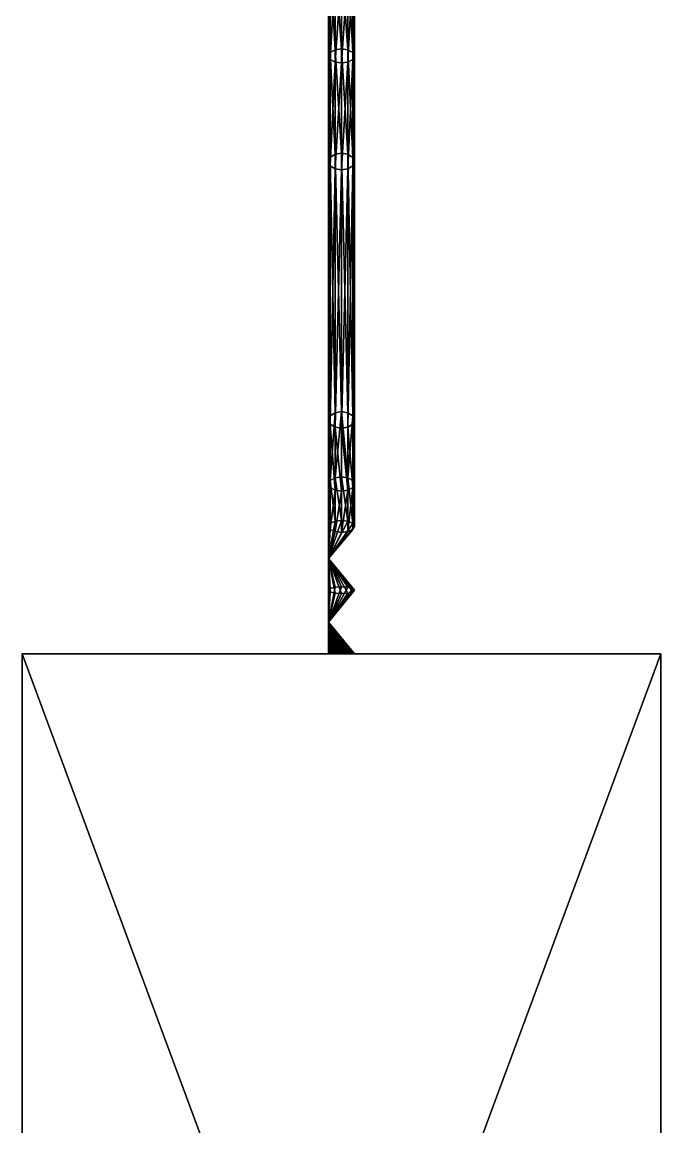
# Model space of a CAD drawing. Header units: inches. Extents: x -2 to 2474, y 1 to 287.
# Drawn here: x 166.326 to 166.754, y 186.142 to 186.882 of the extents above; entities that cross this region are included whole.
import ezdxf

# ---------------------------------------------------------------- set-up
doc = ezdxf.new("R2010")
doc.units = ezdxf.units.IN
doc.header["$MEASUREMENT"] = 0
doc.layers.add('DLX_LUM', color=7, linetype='Continuous', true_color=0xffd400)

msp = doc.modelspace()

# ---------------------------------------------------------------- linework, layer by layer
at = {"layer": 'DLX_LUM'}
for points in [[(166.53595, 186.92352, 0), (166.54028, 186.86423, 0)], [(166.53595, 186.8636, 0), (166.53595, 186.92352, 0)], [(166.54028, 186.86423, 0), (166.53595, 186.92352, 0)], [(166.53595, 186.92352, 0), (166.53595, 186.8636, 0)], [(166.54461, 186.8636, 0), (166.54028, 186.92399, 0)], [(166.54028, 186.92399, 0), (166.54461, 186.8636, 0)], [(166.54028, 186.86423, 0), (166.54028, 186.92399, 0)], [(166.54028, 186.92399, 0), (166.54028, 186.86423, 0)], [(166.54461, 186.92351, 0), (166.54779, 186.86189, 0)], [(166.54461, 186.8636, 0), (166.54461, 186.92351, 0)], [(166.54779, 186.86189, 0), (166.54461, 186.92351, 0)], [(166.54461, 186.92351, 0), (166.54461, 186.8636, 0)], [(166.53162, 186.85955, 0), (166.5328, 186.92222, 0)], [(166.5328, 186.92222, 0), (166.53162, 186.85955, 0)], [(166.53162, 186.85955, 0), (166.53162, 186.92045, 0)], [(166.53162, 186.92045, 0), (166.53162, 186.85955, 0)], [(166.53162, 186.85955, 0), (166.5328, 186.91868, 0)], [(166.5328, 186.91868, 0), (166.53162, 186.85955, 0)], [(166.5328, 186.92222, 0), (166.53595, 186.8636, 0)], [(166.5328, 186.86189, 0), (166.5328, 186.92222, 0)], [(166.5328, 186.92222, 0), (166.5328, 186.86189, 0)], [(166.53595, 186.8636, 0), (166.5328, 186.92222, 0)], [(166.5328, 186.85721, 0), (166.5328, 186.91868, 0)], [(166.5328, 186.91868, 0), (166.5328, 186.85721, 0)], [(166.5328, 186.85721, 0), (166.53595, 186.91738, 0)], [(166.53595, 186.91738, 0), (166.5328, 186.85721, 0)], [(166.53595, 186.8555, 0), (166.53595, 186.91738, 0)], [(166.53595, 186.91738, 0), (166.53595, 186.8555, 0)], [(166.53595, 186.8555, 0), (166.54029, 186.91691, 0)], [(166.54029, 186.91691, 0), (166.53595, 186.8555, 0)], [(166.54029, 186.85487, 0), (166.54461, 186.91738, 0)], [(166.54461, 186.91738, 0), (166.54029, 186.85487, 0)], [(166.54029, 186.85487, 0), (166.54029, 186.91691, 0)], [(166.54029, 186.91691, 0), (166.54029, 186.85487, 0)], [(166.54461, 186.8555, 0), (166.54779, 186.91868, 0)], [(166.54779, 186.91868, 0), (166.54461, 186.8555, 0)], [(166.54461, 186.91738, 0), (166.54461, 186.8555, 0)], [(166.54461, 186.8555, 0), (166.54461, 186.91738, 0)], [(166.54893, 186.85955, 0), (166.54779, 186.92222, 0)], [(166.54779, 186.92222, 0), (166.54893, 186.85955, 0)], [(166.54779, 186.86189, 0), (166.54779, 186.92222, 0)], [(166.54779, 186.92222, 0), (166.54779, 186.86189, 0)], [(166.54779, 186.85721, 0), (166.54893, 186.92045, 0)], [(166.54893, 186.92045, 0), (166.54779, 186.85721, 0)], [(166.54779, 186.85721, 0), (166.54779, 186.91868, 0)], [(166.54779, 186.91868, 0), (166.54779, 186.85721, 0)], [(166.54893, 186.85955, 0), (166.54893, 186.92045, 0)], [(166.54893, 186.92045, 0), (166.54893, 186.85955, 0)], [(166.53595, 186.8636, 0), (166.5328, 186.86189, 0)], [(166.5328, 186.86189, 0), (166.53595, 186.8636, 0)], [(166.54028, 186.86423, 0), (166.53595, 186.8636, 0)], [(166.53595, 186.8636, 0), (166.54028, 186.86423, 0)], [(166.54028, 186.79446, 0), (166.53595, 186.8636, 0)], [(166.53595, 186.8636, 0), (166.54028, 186.79446, 0)], [(166.53595, 186.79371, 0), (166.53595, 186.8636, 0)], [(166.53595, 186.8636, 0), (166.53595, 186.79371, 0)], [(166.54461, 186.8636, 0), (166.54028, 186.86423, 0)], [(166.54028, 186.86423, 0), (166.54461, 186.7937, 0)], [(166.54028, 186.79446, 0), (166.54028, 186.86423, 0)], [(166.54028, 186.86423, 0), (166.54461, 186.8636, 0)], [(166.54461, 186.7937, 0), (166.54028, 186.86423, 0)], [(166.54028, 186.86423, 0), (166.54028, 186.79446, 0)], [(166.54779, 186.86189, 0), (166.54461, 186.8636, 0)], [(166.54461, 186.8636, 0), (166.54779, 186.79165, 0)], [(166.54461, 186.7937, 0), (166.54461, 186.8636, 0)], [(166.54461, 186.8636, 0), (166.54779, 186.86189, 0)], [(166.54779, 186.79165, 0), (166.54461, 186.8636, 0)], [(166.54461, 186.8636, 0), (166.54461, 186.7937, 0)], [(166.5328, 186.86189, 0), (166.53162, 186.85955, 0)], [(166.5328, 186.86189, 0), (166.53162, 186.78884, 0)], [(166.53162, 186.85955, 0), (166.5328, 186.86189, 0)], [(166.53162, 186.78884, 0), (166.5328, 186.86189, 0)], [(166.5328, 186.85721, 0), (166.53162, 186.85955, 0)], [(166.53162, 186.85955, 0), (166.53162, 186.78884, 0)], [(166.53162, 186.78884, 0), (166.53162, 186.85955, 0)], [(166.53162, 186.85955, 0), (166.5328, 186.85721, 0)], [(166.53162, 186.78884, 0), (166.5328, 186.85721, 0)], [(166.5328, 186.85721, 0), (166.53162, 186.78884, 0)], [(166.5328, 186.86189, 0), (166.53595, 186.79371, 0)], [(166.5328, 186.79165, 0), (166.5328, 186.86189, 0)], [(166.53595, 186.79371, 0), (166.5328, 186.86189, 0)], [(166.5328, 186.86189, 0), (166.5328, 186.79165, 0)], [(166.5328, 186.78603, 0), (166.5328, 186.85721, 0)], [(166.53595, 186.8555, 0), (166.5328, 186.85721, 0)], [(166.5328, 186.85721, 0), (166.5328, 186.78603, 0)], [(166.5328, 186.85721, 0), (166.53595, 186.8555, 0)], [(166.54461, 186.8555, 0), (166.54779, 186.85721, 0)], [(166.54779, 186.85721, 0), (166.54461, 186.78397, 0)], [(166.54779, 186.85721, 0), (166.54461, 186.8555, 0)], [(166.54461, 186.78397, 0), (166.54779, 186.85721, 0)], [(166.54893, 186.85955, 0), (166.54779, 186.86189, 0)], [(166.54779, 186.86189, 0), (166.54893, 186.78884, 0)], [(166.54779, 186.79165, 0), (166.54779, 186.86189, 0)], [(166.54779, 186.86189, 0), (166.54893, 186.85955, 0)], [(166.54893, 186.78884, 0), (166.54779, 186.86189, 0)], [(166.54779, 186.86189, 0), (166.54779, 186.79165, 0)], [(166.54779, 186.85721, 0), (166.54893, 186.85955, 0)], [(166.54893, 186.85955, 0), (166.54779, 186.78602, 0)], [(166.54893, 186.85955, 0), (166.54779, 186.85721, 0)], [(166.54779, 186.78602, 0), (166.54893, 186.85955, 0)], [(166.54779, 186.78602, 0), (166.54779, 186.85721, 0)], [(166.54779, 186.85721, 0), (166.54779, 186.78602, 0)], [(166.54893, 186.78884, 0), (166.54893, 186.85955, 0)], [(166.54893, 186.85955, 0), (166.54893, 186.78884, 0)], [(166.53595, 186.8555, 0), (166.5328, 186.78603, 0)], [(166.5328, 186.78603, 0), (166.53595, 186.8555, 0)], [(166.53595, 186.78397, 0), (166.53595, 186.8555, 0)], [(166.54029, 186.85487, 0), (166.53595, 186.8555, 0)], [(166.53595, 186.8555, 0), (166.53595, 186.78397, 0)], [(166.53595, 186.8555, 0), (166.54029, 186.85487, 0)], [(166.54029, 186.85487, 0), (166.53595, 186.78397, 0)], [(166.53595, 186.78397, 0), (166.54029, 186.85487, 0)], [(166.54461, 186.8555, 0), (166.54029, 186.85487, 0)], [(166.54029, 186.78321, 0), (166.54461, 186.8555, 0)], [(166.54461, 186.8555, 0), (166.54029, 186.78321, 0)], [(166.54029, 186.85487, 0), (166.54461, 186.8555, 0)], [(166.54029, 186.78321, 0), (166.54029, 186.85487, 0)], [(166.54029, 186.85487, 0), (166.54029, 186.78321, 0)], [(166.54461, 186.78397, 0), (166.54461, 186.8555, 0)], [(166.54461, 186.8555, 0), (166.54461, 186.78397, 0)], [(166.53162, 186.61581, 0), (166.5328, 186.79165, 0)], [(166.5328, 186.79165, 0), (166.53162, 186.61581, 0)], [(166.53162, 186.78884, 0), (166.5328, 186.79165, 0)], [(166.5328, 186.79165, 0), (166.53162, 186.78884, 0)], [(166.5328, 186.79165, 0), (166.53595, 186.79371, 0)], [(166.53595, 186.79371, 0), (166.5328, 186.79165, 0)], [(166.53595, 186.62062, 0), (166.5328, 186.79165, 0)], [(166.5328, 186.79165, 0), (166.53595, 186.62062, 0)], [(166.5328, 186.61858, 0), (166.5328, 186.79165, 0)], [(166.5328, 186.79165, 0), (166.5328, 186.61858, 0)], [(166.53595, 186.79371, 0), (166.54028, 186.79446, 0)], [(166.54028, 186.79446, 0), (166.53595, 186.79371, 0)], [(166.54028, 186.62136, 0), (166.53595, 186.79371, 0)], [(166.53595, 186.79371, 0), (166.54028, 186.62136, 0)], [(166.53595, 186.62062, 0), (166.53595, 186.79371, 0)], [(166.53595, 186.79371, 0), (166.53595, 186.62062, 0)], [(166.54028, 186.79446, 0), (166.54461, 186.62061, 0)], [(166.54028, 186.62136, 0), (166.54028, 186.79446, 0)], [(166.54028, 186.79446, 0), (166.54461, 186.7937, 0)], [(166.54461, 186.62061, 0), (166.54028, 186.79446, 0)], [(166.54028, 186.79446, 0), (166.54028, 186.62136, 0)], [(166.54461, 186.7937, 0), (166.54028, 186.79446, 0)], [(166.54461, 186.7937, 0), (166.54779, 186.61858, 0)], [(166.54461, 186.62061, 0), (166.54461, 186.7937, 0)], [(166.54461, 186.7937, 0), (166.54779, 186.79165, 0)], [(166.54779, 186.61858, 0), (166.54461, 186.7937, 0)], [(166.54461, 186.7937, 0), (166.54461, 186.62061, 0)], [(166.54779, 186.79165, 0), (166.54461, 186.7937, 0)], [(166.54779, 186.79165, 0), (166.54893, 186.61581, 0)], [(166.54779, 186.61858, 0), (166.54779, 186.79165, 0)], [(166.54779, 186.79165, 0), (166.54893, 186.78884, 0)], [(166.54893, 186.61581, 0), (166.54779, 186.79165, 0)], [(166.54779, 186.79165, 0), (166.54779, 186.61858, 0)], [(166.54893, 186.78884, 0), (166.54779, 186.79165, 0)], [(166.5328, 186.78603, 0), (166.53162, 186.78884, 0)], [(166.53162, 186.78884, 0), (166.53162, 186.61581, 0)], [(166.53162, 186.61581, 0), (166.53162, 186.78884, 0)], [(166.53162, 186.78884, 0), (166.5328, 186.78603, 0)], [(166.53162, 186.61581, 0), (166.5328, 186.78603, 0)], [(166.5328, 186.78603, 0), (166.53162, 186.61581, 0)], [(166.5328, 186.61303, 0), (166.5328, 186.78603, 0)], [(166.53595, 186.78397, 0), (166.5328, 186.78603, 0)], [(166.5328, 186.78603, 0), (166.5328, 186.61303, 0)], [(166.5328, 186.78603, 0), (166.53595, 186.78397, 0)], [(166.53595, 186.78397, 0), (166.5328, 186.61303, 0)], [(166.5328, 186.61303, 0), (166.53595, 186.78397, 0)], [(166.53595, 186.61099, 0), (166.53595, 186.78397, 0)], [(166.54029, 186.78321, 0), (166.53595, 186.78397, 0)], [(166.53595, 186.78397, 0), (166.53595, 186.61099, 0)], [(166.53595, 186.78397, 0), (166.54029, 186.78321, 0)], [(166.54029, 186.78321, 0), (166.53595, 186.61099, 0)], [(166.53595, 186.61099, 0), (166.54029, 186.78321, 0)], [(166.54461, 186.78397, 0), (166.54029, 186.61025, 0)], [(166.54461, 186.78397, 0), (166.54029, 186.78321, 0)], [(166.54029, 186.61025, 0), (166.54461, 186.78397, 0)], [(166.54029, 186.78321, 0), (166.54461, 186.78397, 0)], [(166.54029, 186.61025, 0), (166.54029, 186.78321, 0)], [(166.54029, 186.78321, 0), (166.54029, 186.61025, 0)], [(166.54779, 186.78602, 0), (166.54461, 186.61099, 0)], [(166.54779, 186.78602, 0), (166.54461, 186.78397, 0)], [(166.54461, 186.61099, 0), (166.54779, 186.78602, 0)], [(166.54461, 186.78397, 0), (166.54779, 186.78602, 0)], [(166.54461, 186.61099, 0), (166.54461, 186.78397, 0)], [(166.54461, 186.78397, 0), (166.54461, 186.61099, 0)], [(166.54893, 186.78884, 0), (166.54779, 186.61302, 0)], [(166.54893, 186.78884, 0), (166.54779, 186.78602, 0)], [(166.54779, 186.61302, 0), (166.54893, 186.78884, 0)], [(166.54779, 186.78602, 0), (166.54893, 186.78884, 0)], [(166.54779, 186.61302, 0), (166.54779, 186.78602, 0)], [(166.54779, 186.78602, 0), (166.54779, 186.61302, 0)], [(166.54893, 186.61581, 0), (166.54893, 186.78884, 0)], [(166.54893, 186.78884, 0), (166.54893, 186.61581, 0)], [(166.5328, 186.57535, 0), (166.53595, 186.62062, 0)], [(166.5328, 186.61858, 0), (166.53595, 186.62062, 0)], [(166.53595, 186.62062, 0), (166.5328, 186.57535, 0)], [(166.53595, 186.62062, 0), (166.5328, 186.61858, 0)], [(166.53595, 186.57711, 0), (166.54028, 186.62136, 0)], [(166.53595, 186.62062, 0), (166.54028, 186.62136, 0)], [(166.54028, 186.62136, 0), (166.53595, 186.57711, 0)], [(166.54028, 186.62136, 0), (166.53595, 186.62062, 0)], [(166.53595, 186.62062, 0), (166.53595, 186.57711, 0)], [(166.53595, 186.57711, 0), (166.53595, 186.62062, 0)], [(166.54028, 186.62136, 0), (166.54461, 186.5771, 0)], [(166.54028, 186.57775, 0), (166.54028, 186.62136, 0)], [(166.54028, 186.62136, 0), (166.54461, 186.62061, 0)], [(166.54461, 186.5771, 0), (166.54028, 186.62136, 0)], [(166.54028, 186.62136, 0), (166.54028, 186.57775, 0)], [(166.54461, 186.62061, 0), (166.54028, 186.62136, 0)], [(166.54461, 186.62061, 0), (166.54779, 186.61858, 0)], [(166.54461, 186.5771, 0), (166.54461, 186.62061, 0)], [(166.54461, 186.62061, 0), (166.54461, 186.5771, 0)], [(166.54779, 186.61858, 0), (166.54461, 186.62061, 0)], [(166.53162, 186.57295, 0), (166.5328, 186.61858, 0)], [(166.5328, 186.61858, 0), (166.53162, 186.57295, 0)], [(166.53162, 186.61581, 0), (166.5328, 186.61858, 0)], [(166.5328, 186.61858, 0), (166.53162, 186.61581, 0)], [(166.5328, 186.61303, 0), (166.53162, 186.61581, 0)], [(166.53162, 186.61581, 0), (166.53162, 186.57295, 0)], [(166.53162, 186.57295, 0), (166.53162, 186.61581, 0)], [(166.53162, 186.61581, 0), (166.5328, 186.61303, 0)], [(166.53162, 186.57295, 0), (166.5328, 186.61303, 0)], [(166.5328, 186.61303, 0), (166.53162, 186.57295, 0)], [(166.5328, 186.61858, 0), (166.5328, 186.57535, 0)], [(166.5328, 186.57535, 0), (166.5328, 186.61858, 0)], [(166.5328, 186.57055, 0), (166.5328, 186.61303, 0)], [(166.5328, 186.61303, 0), (166.5328, 186.57055, 0)], [(166.53595, 186.56879, 0), (166.5328, 186.61303, 0)], [(166.53595, 186.61099, 0), (166.5328, 186.61303, 0)], [(166.5328, 186.61303, 0), (166.53595, 186.56879, 0)], [(166.5328, 186.61303, 0), (166.53595, 186.61099, 0)], [(166.54461, 186.5771, 0), (166.54779, 186.61858, 0)], [(166.54779, 186.61858, 0), (166.54461, 186.5771, 0)], [(166.54779, 186.61302, 0), (166.54461, 186.61099, 0)], [(166.54461, 186.61099, 0), (166.54779, 186.61302, 0)], [(166.54779, 186.61858, 0), (166.54893, 186.61581, 0)], [(166.54779, 186.57535, 0), (166.54779, 186.61858, 0)], [(166.54779, 186.61858, 0), (166.54779, 186.57535, 0)], [(166.54893, 186.61581, 0), (166.54779, 186.61858, 0)], [(166.54893, 186.61581, 0), (166.54779, 186.61302, 0)], [(166.54779, 186.57535, 0), (166.54893, 186.61581, 0)], [(166.54893, 186.61581, 0), (166.54779, 186.57535, 0)], [(166.54779, 186.61302, 0), (166.54893, 186.61581, 0)], [(166.54779, 186.57055, 0), (166.54779, 186.61302, 0)], [(166.54779, 186.61302, 0), (166.54779, 186.57055, 0)], [(166.54893, 186.57295, 0), (166.54779, 186.61302, 0)], [(166.54779, 186.61302, 0), (166.54893, 186.57295, 0)], [(166.54893, 186.57295, 0), (166.54893, 186.61581, 0)], [(166.54893, 186.61581, 0), (166.54893, 186.57295, 0)], [(166.53595, 186.61099, 0), (166.53595, 186.56879, 0)], [(166.54029, 186.56815, 0), (166.53595, 186.61099, 0)], [(166.53595, 186.56879, 0), (166.53595, 186.61099, 0)], [(166.54029, 186.61025, 0), (166.53595, 186.61099, 0)], [(166.53595, 186.61099, 0), (166.54029, 186.56815, 0)], [(166.53595, 186.61099, 0), (166.54029, 186.61025, 0)], [(166.54461, 186.61099, 0), (166.54029, 186.61025, 0)], [(166.54029, 186.61025, 0), (166.54461, 186.61099, 0)], [(166.54029, 186.61025, 0), (166.54029, 186.56815, 0)], [(166.54461, 186.56879, 0), (166.54029, 186.61025, 0)], [(166.54029, 186.56815, 0), (166.54029, 186.61025, 0)], [(166.54029, 186.61025, 0), (166.54461, 186.56879, 0)], [(166.54461, 186.61099, 0), (166.54461, 186.56879, 0)], [(166.54779, 186.57055, 0), (166.54461, 186.61099, 0)], [(166.54461, 186.56879, 0), (166.54461, 186.61099, 0)], [(166.54461, 186.61099, 0), (166.54779, 186.57055, 0)], [(166.5328, 186.57535, 0), (166.53162, 186.54448, 0)], [(166.53162, 186.57295, 0), (166.5328, 186.57535, 0)], [(166.53162, 186.54448, 0), (166.5328, 186.57535, 0)], [(166.5328, 186.57535, 0), (166.53162, 186.57295, 0)], [(166.5328, 186.57535, 0), (166.53595, 186.57711, 0)], [(166.53595, 186.57711, 0), (166.5328, 186.57535, 0)], [(166.5328, 186.57535, 0), (166.53595, 186.54795, 0)], [(166.5328, 186.54648, 0), (166.5328, 186.57535, 0)], [(166.53595, 186.54795, 0), (166.5328, 186.57535, 0)], [(166.5328, 186.57535, 0), (166.5328, 186.54648, 0)], [(166.53595, 186.57711, 0), (166.54028, 186.57775, 0)], [(166.54028, 186.57775, 0), (166.53595, 186.57711, 0)], [(166.54028, 186.54849, 0), (166.53595, 186.57711, 0)], [(166.53595, 186.57711, 0), (166.54028, 186.54849, 0)], [(166.53595, 186.54795, 0), (166.53595, 186.57711, 0)], [(166.53595, 186.57711, 0), (166.53595, 186.54795, 0)], [(166.54028, 186.57775, 0), (166.54461, 186.54795, 0)], [(166.54028, 186.54849, 0), (166.54028, 186.57775, 0)], [(166.54028, 186.57775, 0), (166.54461, 186.5771, 0)], [(166.54461, 186.54795, 0), (166.54028, 186.57775, 0)], [(166.54028, 186.57775, 0), (166.54028, 186.54849, 0)], [(166.54461, 186.5771, 0), (166.54028, 186.57775, 0)], [(166.54461, 186.5771, 0), (166.54779, 186.57535, 0)], [(166.54779, 186.54648, 0), (166.54461, 186.5771, 0)], [(166.54461, 186.5771, 0), (166.54779, 186.54648, 0)], [(166.54461, 186.54795, 0), (166.54461, 186.5771, 0)], [(166.54461, 186.5771, 0), (166.54461, 186.54795, 0)], [(166.54779, 186.57535, 0), (166.54461, 186.5771, 0)], [(166.54779, 186.57535, 0), (166.54893, 186.54448, 0)], [(166.54779, 186.54648, 0), (166.54779, 186.57535, 0)], [(166.54779, 186.57535, 0), (166.54893, 186.57295, 0)], [(166.54893, 186.54448, 0), (166.54779, 186.57535, 0)], [(166.54779, 186.57535, 0), (166.54779, 186.54648, 0)], [(166.54893, 186.57295, 0), (166.54779, 186.57535, 0)], [(166.5328, 186.57055, 0), (166.53162, 186.57295, 0)], [(166.53162, 186.57295, 0), (166.53162, 186.54448, 0)], [(166.53162, 186.54448, 0), (166.53162, 186.57295, 0)], [(166.53162, 186.57295, 0), (166.5328, 186.57055, 0)], [(166.53162, 186.54448, 0), (166.5328, 186.57055, 0)], [(166.5328, 186.57055, 0), (166.53162, 186.54448, 0)], [(166.5328, 186.54247, 0), (166.5328, 186.57055, 0)], [(166.53595, 186.56879, 0), (166.5328, 186.57055, 0)], [(166.5328, 186.57055, 0), (166.5328, 186.54247, 0)], [(166.5328, 186.57055, 0), (166.53595, 186.56879, 0)], [(166.53595, 186.56879, 0), (166.5328, 186.54247, 0)], [(166.5328, 186.54247, 0), (166.53595, 186.56879, 0)], [(166.53595, 186.541, 0), (166.53595, 186.56879, 0)], [(166.54029, 186.56815, 0), (166.53595, 186.56879, 0)], [(166.53595, 186.56879, 0), (166.53595, 186.541, 0)], [(166.53595, 186.56879, 0), (166.54029, 186.56815, 0)], [(166.53595, 186.541, 0), (166.54029, 186.56815, 0)], [(166.54029, 186.56815, 0), (166.53595, 186.541, 0)], [(166.54461, 186.56879, 0), (166.54029, 186.54046, 0)], [(166.54461, 186.56879, 0), (166.54029, 186.56815, 0)], [(166.54029, 186.54046, 0), (166.54461, 186.56879, 0)], [(166.54029, 186.56815, 0), (166.54461, 186.56879, 0)], [(166.54029, 186.54046, 0), (166.54029, 186.56815, 0)], [(166.54029, 186.56815, 0), (166.54029, 186.54046, 0)], [(166.54779, 186.57055, 0), (166.54461, 186.541, 0)], [(166.54779, 186.57055, 0), (166.54461, 186.56879, 0)], [(166.54461, 186.541, 0), (166.54779, 186.57055, 0)], [(166.54461, 186.56879, 0), (166.54779, 186.57055, 0)], [(166.54461, 186.541, 0), (166.54461, 186.56879, 0)], [(166.54461, 186.56879, 0), (166.54461, 186.541, 0)], [(166.54893, 186.57295, 0), (166.54779, 186.54247, 0)], [(166.54893, 186.57295, 0), (166.54779, 186.57055, 0)], [(166.54779, 186.54247, 0), (166.54893, 186.57295, 0)], [(166.54779, 186.57055, 0), (166.54893, 186.57295, 0)], [(166.54779, 186.54247, 0), (166.54779, 186.57055, 0)], [(166.54779, 186.57055, 0), (166.54779, 186.54247, 0)], [(166.54893, 186.54448, 0), (166.54893, 186.57295, 0)], [(166.54893, 186.57295, 0), (166.54893, 186.54448, 0)], [(166.53162, 186.52312, 0), (166.54028, 186.54849, 0)], [(166.54028, 186.54849, 0), (166.53162, 186.52312, 0)], [(166.53162, 186.52312, 0), (166.54461, 186.54795, 0)], [(166.54461, 186.54795, 0), (166.53162, 186.52312, 0)], [(166.53162, 186.52312, 0), (166.53595, 186.54795, 0)], [(166.53595, 186.54795, 0), (166.53162, 186.52312, 0)], [(166.53162, 186.52312, 0), (166.54779, 186.54648, 0)], [(166.54779, 186.54648, 0), (166.53162, 186.52312, 0)], [(166.5328, 186.54648, 0), (166.53162, 186.52312, 0)], [(166.53162, 186.54448, 0), (166.5328, 186.54648, 0)], [(166.53162, 186.52312, 0), (166.5328, 186.54648, 0)], [(166.5328, 186.54648, 0), (166.53162, 186.54448, 0)], [(166.5328, 186.54648, 0), (166.53595, 186.54795, 0)], [(166.53595, 186.54795, 0), (166.5328, 186.54648, 0)], [(166.53595, 186.54795, 0), (166.54028, 186.54849, 0)], [(166.54028, 186.54849, 0), (166.53595, 186.54795, 0)], [(166.54028, 186.54849, 0), (166.54461, 186.54795, 0)], [(166.54461, 186.54795, 0), (166.54028, 186.54849, 0)], [(166.54461, 186.54795, 0), (166.54779, 186.54648, 0)], [(166.54779, 186.54648, 0), (166.54461, 186.54795, 0)], [(166.54779, 186.54648, 0), (166.54893, 186.54448, 0)], [(166.54893, 186.54448, 0), (166.54779, 186.54648, 0)], [(166.5328, 186.54247, 0), (166.53162, 186.54448, 0)], [(166.53162, 186.54448, 0), (166.53162, 186.52312, 0)], [(166.53162, 186.52312, 0), (166.54893, 186.54448, 0)], [(166.54893, 186.54448, 0), (166.53162, 186.52312, 0)], [(166.53162, 186.54448, 0), (166.5328, 186.54247, 0)], [(166.53162, 186.52312, 0), (166.53162, 186.54448, 0)], [(166.53162, 186.52312, 0), (166.5328, 186.54247, 0)], [(166.5328, 186.54247, 0), (166.53162, 186.52312, 0)], [(166.53162, 186.52312, 0), (166.54779, 186.54247, 0)], [(166.54779, 186.54247, 0), (166.53162, 186.52312, 0)], [(166.53162, 186.52312, 0), (166.53595, 186.541, 0)], [(166.53595, 186.541, 0), (166.53162, 186.52312, 0)], [(166.53162, 186.52312, 0), (166.54461, 186.541, 0)], [(166.54461, 186.541, 0), (166.53162, 186.52312, 0)], [(166.53162, 186.52312, 0), (166.54029, 186.54046, 0)], [(166.54029, 186.54046, 0), (166.53162, 186.52312, 0)], [(166.53595, 186.541, 0), (166.5328, 186.54247, 0)], [(166.5328, 186.54247, 0), (166.53595, 186.541, 0)], [(166.54029, 186.54046, 0), (166.53595, 186.541, 0)], [(166.53595, 186.541, 0), (166.54029, 186.54046, 0)], [(166.54461, 186.541, 0), (166.54029, 186.54046, 0)], [(166.54029, 186.54046, 0), (166.54461, 186.541, 0)], [(166.54779, 186.54247, 0), (166.54461, 186.541, 0)], [(166.54461, 186.541, 0), (166.54779, 186.54247, 0)], [(166.54893, 186.54448, 0), (166.54779, 186.54247, 0)], [(166.54779, 186.54247, 0), (166.54893, 186.54448, 0)], [(166.5328, 186.50062, 0), (166.53162, 186.52312, 0)], [(166.53162, 186.52312, 0), (166.53162, 186.50177, 0)], [(166.53595, 186.49978, 0), (166.53162, 186.52312, 0)], [(166.53162, 186.52312, 0), (166.5328, 186.50062, 0)], [(166.54029, 186.49947, 0), (166.53162, 186.52312, 0)], [(166.53162, 186.52312, 0), (166.53595, 186.49978, 0)], [(166.54461, 186.49978, 0), (166.53162, 186.52312, 0)], [(166.53162, 186.52312, 0), (166.54029, 186.49947, 0)], [(166.54779, 186.50062, 0), (166.53162, 186.52312, 0)], [(166.53162, 186.52312, 0), (166.54461, 186.49978, 0)], [(166.54893, 186.50177, 0), (166.53162, 186.52312, 0)], [(166.53162, 186.52312, 0), (166.54779, 186.50062, 0)], [(166.54779, 186.50293, 0), (166.53162, 186.52312, 0)], [(166.53162, 186.52312, 0), (166.54893, 186.50177, 0)], [(166.54461, 186.50377, 0), (166.53162, 186.52312, 0)], [(166.53162, 186.52312, 0), (166.54779, 186.50293, 0)], [(166.54028, 186.50408, 0), (166.53162, 186.52312, 0)], [(166.53162, 186.52312, 0), (166.54461, 186.50377, 0)], [(166.53595, 186.50377, 0), (166.53162, 186.52312, 0)], [(166.53162, 186.52312, 0), (166.54028, 186.50408, 0)], [(166.5328, 186.50292, 0), (166.53162, 186.52312, 0)], [(166.53162, 186.52312, 0), (166.53595, 186.50377, 0)], [(166.53162, 186.50177, 0), (166.53162, 186.52312, 0)], [(166.53162, 186.52312, 0), (166.5328, 186.50292, 0)], [(166.53162, 186.48046, 0), (166.54028, 186.50408, 0)], [(166.54028, 186.50408, 0), (166.53162, 186.48046, 0)], [(166.53162, 186.48046, 0), (166.54461, 186.50377, 0)], [(166.54461, 186.50377, 0), (166.53162, 186.48046, 0)], [(166.53162, 186.48046, 0), (166.53595, 186.50377, 0)], [(166.53595, 186.50377, 0), (166.53162, 186.48046, 0)], [(166.53162, 186.48046, 0), (166.54779, 186.50293, 0)], [(166.54779, 186.50293, 0), (166.53162, 186.48046, 0)], [(166.5328, 186.50292, 0), (166.53162, 186.48046, 0)], [(166.53162, 186.50177, 0), (166.5328, 186.50292, 0)], [(166.5328, 186.50292, 0), (166.53162, 186.50177, 0)], [(166.53162, 186.48046, 0), (166.5328, 186.50292, 0)], [(166.5328, 186.50062, 0), (166.53162, 186.50177, 0)], [(166.53162, 186.50177, 0), (166.53162, 186.48046, 0)], [(166.53162, 186.50177, 0), (166.5328, 186.50062, 0)], [(166.53162, 186.48046, 0), (166.54893, 186.50177, 0)], [(166.54893, 186.50177, 0), (166.53162, 186.48046, 0)], [(166.53162, 186.48046, 0), (166.53162, 186.50177, 0)], [(166.53595, 186.50377, 0), (166.5328, 186.50292, 0)], [(166.5328, 186.50292, 0), (166.53595, 186.50377, 0)], [(166.53595, 186.50377, 0), (166.54028, 186.50408, 0)], [(166.54028, 186.50408, 0), (166.53595, 186.50377, 0)], [(166.54461, 186.50377, 0), (166.54028, 186.50408, 0)], [(166.54028, 186.50408, 0), (166.54461, 186.50377, 0)], [(166.54461, 186.50377, 0), (166.54779, 186.50293, 0)], [(166.54779, 186.50293, 0), (166.54461, 186.50377, 0)], [(166.54893, 186.50177, 0), (166.54779, 186.50293, 0)], [(166.54779, 186.50293, 0), (166.54893, 186.50177, 0)], [(166.54779, 186.50062, 0), (166.54893, 186.50177, 0)], [(166.54893, 186.50177, 0), (166.54779, 186.50062, 0)], [(166.53162, 186.48046, 0), (166.5328, 186.50062, 0)], [(166.5328, 186.50062, 0), (166.53162, 186.48046, 0)], [(166.53162, 186.48046, 0), (166.54779, 186.50062, 0)], [(166.54779, 186.50062, 0), (166.53162, 186.48046, 0)], [(166.53162, 186.48046, 0), (166.53595, 186.49978, 0)], [(166.53595, 186.49978, 0), (166.53162, 186.48046, 0)], [(166.53162, 186.48046, 0), (166.54461, 186.49978, 0)], [(166.54461, 186.49978, 0), (166.53162, 186.48046, 0)], [(166.53162, 186.48046, 0), (166.54029, 186.49947, 0)], [(166.54029, 186.49947, 0), (166.53162, 186.48046, 0)], [(166.5328, 186.50062, 0), (166.53595, 186.49978, 0)], [(166.53595, 186.49978, 0), (166.5328, 186.50062, 0)], [(166.54029, 186.49947, 0), (166.53595, 186.49978, 0)], [(166.53595, 186.49978, 0), (166.54029, 186.49947, 0)], [(166.54029, 186.49947, 0), (166.54461, 186.49978, 0)], [(166.54461, 186.49978, 0), (166.54029, 186.49947, 0)], [(166.54461, 186.49978, 0), (166.54779, 186.50062, 0)], [(166.54779, 186.50062, 0), (166.54461, 186.49978, 0)], [(166.53162, 186.48046, 0), (166.54886, 186.45925, 0)], [(166.54893, 186.45925, 0), (166.53162, 186.48046, 0)], [(166.53162, 186.48046, 0), (166.54864, 186.45925, 0)], [(166.54886, 186.45925, 0), (166.53162, 186.48046, 0)], [(166.53162, 186.48046, 0), (166.54829, 186.45925, 0)], [(166.54864, 186.45925, 0), (166.53162, 186.48046, 0)], [(166.53162, 186.48046, 0), (166.54779, 186.45925, 0)], [(166.54829, 186.45925, 0), (166.53162, 186.48046, 0)], [(166.53162, 186.48046, 0), (166.54715, 186.45925, 0)], [(166.54779, 186.45925, 0), (166.53162, 186.48046, 0)], [(166.53162, 186.48046, 0), (166.5464, 186.45925, 0)], [(166.54715, 186.45925, 0), (166.53162, 186.48046, 0)], [(166.53162, 186.48046, 0), (166.54555, 186.45925, 0)], [(166.5464, 186.45925, 0), (166.53162, 186.48046, 0)], [(166.53162, 186.48046, 0), (166.54461, 186.45925, 0)], [(166.54555, 186.45925, 0), (166.53162, 186.48046, 0)], [(166.53162, 186.48046, 0), (166.54359, 186.45925, 0)], [(166.54461, 186.45925, 0), (166.53162, 186.48046, 0)], [(166.53162, 186.48046, 0), (166.54253, 186.45925, 0)], [(166.54359, 186.45925, 0), (166.53162, 186.48046, 0)], [(166.53162, 186.48046, 0), (166.54142, 186.45925, 0)], [(166.54253, 186.45925, 0), (166.53162, 186.48046, 0)], [(166.53162, 186.48046, 0), (166.54029, 186.45925, 0)], [(166.54142, 186.45925, 0), (166.53162, 186.48046, 0)], [(166.53162, 186.48046, 0), (166.53916, 186.45925, 0)], [(166.54029, 186.45925, 0), (166.53162, 186.48046, 0)], [(166.53162, 186.48046, 0), (166.53805, 186.45925, 0)], [(166.53916, 186.45925, 0), (166.53162, 186.48046, 0)], [(166.53162, 186.48046, 0), (166.53697, 186.45925, 0)], [(166.53805, 186.45925, 0), (166.53162, 186.48046, 0)], [(166.53162, 186.48046, 0), (166.53595, 186.45925, 0)], [(166.53697, 186.45925, 0), (166.53162, 186.48046, 0)], [(166.53162, 186.48046, 0), (166.53501, 186.45925, 0)], [(166.53595, 186.45925, 0), (166.53162, 186.48046, 0)], [(166.53162, 186.48046, 0), (166.53416, 186.45925, 0)], [(166.53501, 186.45925, 0), (166.53162, 186.48046, 0)], [(166.53162, 186.48046, 0), (166.53342, 186.45925, 0)], [(166.53416, 186.45925, 0), (166.53162, 186.48046, 0)], [(166.53162, 186.48046, 0), (166.5328, 186.45925, 0)], [(166.53342, 186.45925, 0), (166.53162, 186.48046, 0)], [(166.53162, 186.48046, 0), (166.5323, 186.45925, 0)], [(166.5328, 186.45925, 0), (166.53162, 186.48046, 0)], [(166.53162, 186.48046, 0), (166.53193, 186.45925, 0)], [(166.5323, 186.45925, 0), (166.53162, 186.48046, 0)], [(166.53162, 186.48046, 0), (166.5317, 186.45925, 0)], [(166.53193, 186.45925, 0), (166.53162, 186.48046, 0)], [(166.53162, 186.48046, 0), (166.53162, 186.45925, 0)], [(166.5317, 186.45925, 0), (166.53162, 186.48046, 0)], [(166.53162, 186.48046, 0), (166.5317, 186.45925, 0)], [(166.53162, 186.45925, 0), (166.53162, 186.48046, 0)], [(166.53162, 186.48046, 0), (166.53193, 186.45925, 0)], [(166.5317, 186.45925, 0), (166.53162, 186.48046, 0)], [(166.53162, 186.48046, 0), (166.5323, 186.45925, 0)], [(166.53193, 186.45925, 0), (166.53162, 186.48046, 0)], [(166.53162, 186.48046, 0), (166.5328, 186.45925, 0)], [(166.5323, 186.45925, 0), (166.53162, 186.48046, 0)], [(166.53162, 186.48046, 0), (166.53343, 186.45925, 0)], [(166.5328, 186.45925, 0), (166.53162, 186.48046, 0)], [(166.53162, 186.48046, 0), (166.53417, 186.45925, 0)], [(166.53343, 186.45925, 0), (166.53162, 186.48046, 0)], [(166.53162, 186.48046, 0), (166.53501, 186.45925, 0)], [(166.53417, 186.45925, 0), (166.53162, 186.48046, 0)], [(166.53162, 186.48046, 0), (166.53595, 186.45925, 0)], [(166.53501, 186.45925, 0), (166.53162, 186.48046, 0)], [(166.53162, 186.48046, 0), (166.53697, 186.45925, 0)], [(166.53595, 186.45925, 0), (166.53162, 186.48046, 0)], [(166.53162, 186.48046, 0), (166.53804, 186.45925, 0)], [(166.53697, 186.45925, 0), (166.53162, 186.48046, 0)], [(166.53162, 186.48046, 0), (166.53915, 186.45925, 0)], [(166.53804, 186.45925, 0), (166.53162, 186.48046, 0)], [(166.53162, 186.48046, 0), (166.54028, 186.45925, 0)], [(166.53915, 186.45925, 0), (166.53162, 186.48046, 0)], [(166.53162, 186.48046, 0), (166.54141, 186.45925, 0)], [(166.54028, 186.45925, 0), (166.53162, 186.48046, 0)], [(166.53162, 186.48046, 0), (166.54252, 186.45925, 0)], [(166.54141, 186.45925, 0), (166.53162, 186.48046, 0)], [(166.53162, 186.48046, 0), (166.54359, 186.45925, 0)], [(166.54252, 186.45925, 0), (166.53162, 186.48046, 0)], [(166.53162, 186.48046, 0), (166.54461, 186.45925, 0)], [(166.54359, 186.45925, 0), (166.53162, 186.48046, 0)], [(166.53162, 186.48046, 0), (166.54555, 186.45925, 0)], [(166.54461, 186.45925, 0), (166.53162, 186.48046, 0)], [(166.53162, 186.48046, 0), (166.5464, 186.45925, 0)], [(166.54555, 186.45925, 0), (166.53162, 186.48046, 0)], [(166.53162, 186.48046, 0), (166.54715, 186.45925, 0)], [(166.5464, 186.45925, 0), (166.53162, 186.48046, 0)], [(166.53162, 186.48046, 0), (166.54779, 186.45925, 0)], [(166.54715, 186.45925, 0), (166.53162, 186.48046, 0)], [(166.53162, 186.48046, 0), (166.54828, 186.45925, 0)], [(166.54779, 186.45925, 0), (166.53162, 186.48046, 0)], [(166.53162, 186.48046, 0), (166.54864, 186.45925, 0)], [(166.54828, 186.45925, 0), (166.53162, 186.48046, 0)], [(166.53162, 186.48046, 0), (166.54886, 186.45925, 0)], [(166.54864, 186.45925, 0), (166.53162, 186.48046, 0)], [(166.53162, 186.48046, 0), (166.54893, 186.45925, 0)], [(166.54886, 186.45925, 0), (166.53162, 186.48046, 0)], [(166.32623, 186.45925, 0), (166.54029, 186.45925, 0)], [(166.53916, 186.45925, 0), (166.32623, 186.45925, 0)], [(166.32623, 186.45925, 0), (166.53916, 186.45925, 0)], [(166.53805, 186.45925, 0), (166.32623, 186.45925, 0)], [(166.32623, 186.45925, 0), (166.53805, 186.45925, 0)], [(166.53697, 186.45925, 0), (166.32623, 186.45925, 0)], [(166.32623, 186.45925, 0), (166.53697, 186.45925, 0)], [(166.53595, 186.45925, 0), (166.32623, 186.45925, 0)], [(166.32623, 186.45925, 0), (166.53595, 186.45925, 0)], [(166.53501, 186.45925, 0), (166.32623, 186.45925, 0)], [(166.32623, 186.45925, 0), (166.53501, 186.45925, 0)], [(166.53416, 186.45925, 0), (166.32623, 186.45925, 0)], [(166.32623, 186.45925, 0), (166.53416, 186.45925, 0)], [(166.53342, 186.45925, 0), (166.32623, 186.45925, 0)], [(166.32623, 186.45925, 0), (166.53342, 186.45925, 0)], [(166.5328, 186.45925, 0), (166.32623, 186.45925, 0)], [(166.32623, 186.45925, 0), (166.5328, 186.45925, 0)], [(166.5323, 186.45925, 0), (166.32623, 186.45925, 0)], [(166.32623, 186.45925, 0), (166.5323, 186.45925, 0)], [(166.53193, 186.45925, 0), (166.32623, 186.45925, 0)], [(166.32623, 186.45925, 0), (166.53193, 186.45925, 0)], [(166.5317, 186.45925, 0), (166.32623, 186.45925, 0)], [(166.32623, 186.45925, 0), (166.5317, 186.45925, 0)], [(166.53162, 186.45925, 0), (166.32623, 186.45925, 0)], [(166.32623, 186.45925, 0), (166.75434, 186.45925, 0)], [(166.54029, 186.45925, 0), (166.32623, 186.45925, 0)], [(166.32623, 186.45925, 0), (166.53162, 186.45925, 0)], [(166.5317, 186.45925, 0), (166.32623, 186.45925, 0)], [(166.32623, 186.45925, 0), (166.32623, 186.45925, 0)], [(166.32623, 186.45925, 0), (166.53162, 186.45925, 0)], [(166.53162, 186.45925, 0), (166.32623, 186.45925, 0)], [(166.32623, 186.45925, 0), (166.5317, 186.45925, 0)], [(166.53193, 186.45925, 0), (166.32623, 186.45925, 0)], [(166.32623, 186.45925, 0), (166.53193, 186.45925, 0)], [(166.5323, 186.45925, 0), (166.32623, 186.45925, 0)], [(166.32623, 186.45925, 0), (166.5323, 186.45925, 0)], [(166.5328, 186.45925, 0), (166.32623, 186.45925, 0)], [(166.32623, 186.45925, 0), (166.5328, 186.45925, 0)], [(166.53343, 186.45925, 0), (166.32623, 186.45925, 0)], [(166.32623, 186.45925, 0), (166.53343, 186.45925, 0)], [(166.53417, 186.45925, 0), (166.32623, 186.45925, 0)], [(166.32623, 186.45925, 0), (166.53417, 186.45925, 0)], [(166.53501, 186.45925, 0), (166.32623, 186.45925, 0)], [(166.32623, 186.45925, 0), (166.53501, 186.45925, 0)], [(166.53595, 186.45925, 0), (166.32623, 186.45925, 0)], [(166.32623, 186.45925, 0), (166.53595, 186.45925, 0)], [(166.53697, 186.45925, 0), (166.32623, 186.45925, 0)], [(166.32623, 186.45925, 0), (166.53697, 186.45925, 0)], [(166.53804, 186.45925, 0), (166.32623, 186.45925, 0)], [(166.32623, 186.45925, 0), (166.53804, 186.45925, 0)], [(166.53915, 186.45925, 0), (166.32623, 186.45925, 0)], [(166.32623, 186.45925, 0), (166.53915, 186.45925, 0)], [(166.54028, 186.45925, 0), (166.32623, 186.45925, 0)], [(166.32623, 186.45925, 0), (166.54028, 186.45925, 0)], [(166.75434, 186.45925, 0), (166.32623, 186.45925, 0)], [(166.32623, 185.30532, 0), (166.32623, 186.45925, 0)], [(166.32623, 186.45925, 0), (166.75434, 186.45925, 0)], [(166.75434, 186.45925, 0), (166.32623, 185.30532, 0)], [(166.32623, 185.30532, 0), (166.75434, 186.45925, 0)], [(166.32623, 185.30532, 0), (166.32623, 186.45925, 0)], [(166.32623, 186.45925, 0), (166.32623, 185.30532, 0)], [(166.32623, 185.30532, 0), (166.32623, 186.45925, 0)], [(166.32623, 186.45925, 0), (166.32623, 186.45925, 0)], [(166.32623, 186.45925, 0), (166.32623, 185.30532, 0)], [(166.32623, 186.45925, 0), (166.32623, 185.30532, 0)], [(166.75434, 185.30532, 0), (166.32623, 186.45925, 0)], [(166.32623, 186.45925, 0), (166.75434, 185.30532, 0)], [(166.75434, 186.45925, 0), (166.32623, 186.45925, 0)], [(166.53162, 186.45925, 0), (166.5317, 186.45925, 0)], [(166.5317, 186.45925, 0), (166.53162, 186.45925, 0)], [(166.5317, 186.45925, 0), (166.53162, 186.45925, 0)], [(166.53162, 186.45925, 0), (166.5317, 186.45925, 0)], [(166.5317, 186.45925, 0), (166.53193, 186.45925, 0)], [(166.53193, 186.45925, 0), (166.5317, 186.45925, 0)], [(166.53193, 186.45925, 0), (166.5317, 186.45925, 0)], [(166.5317, 186.45925, 0), (166.53193, 186.45925, 0)], [(166.53193, 186.45925, 0), (166.5323, 186.45925, 0)], [(166.5323, 186.45925, 0), (166.53193, 186.45925, 0)], [(166.5323, 186.45925, 0), (166.53193, 186.45925, 0)], [(166.53193, 186.45925, 0), (166.5323, 186.45925, 0)], [(166.5323, 186.45925, 0), (166.5328, 186.45925, 0)], [(166.5328, 186.45925, 0), (166.5323, 186.45925, 0)], [(166.5328, 186.45925, 0), (166.5323, 186.45925, 0)], [(166.5323, 186.45925, 0), (166.5328, 186.45925, 0)], [(166.5328, 186.45925, 0), (166.53342, 186.45925, 0)], [(166.53343, 186.45925, 0), (166.5328, 186.45925, 0)], [(166.53342, 186.45925, 0), (166.5328, 186.45925, 0)], [(166.5328, 186.45925, 0), (166.53343, 186.45925, 0)], [(166.53342, 186.45925, 0), (166.53416, 186.45925, 0)], [(166.53416, 186.45925, 0), (166.53342, 186.45925, 0)], [(166.53417, 186.45925, 0), (166.53343, 186.45925, 0)], [(166.53343, 186.45925, 0), (166.53417, 186.45925, 0)], [(166.53416, 186.45925, 0), (166.53501, 186.45925, 0)], [(166.53501, 186.45925, 0), (166.53416, 186.45925, 0)], [(166.53501, 186.45925, 0), (166.53417, 186.45925, 0)], [(166.53417, 186.45925, 0), (166.53501, 186.45925, 0)], [(166.53501, 186.45925, 0), (166.53595, 186.45925, 0)], [(166.53595, 186.45925, 0), (166.53501, 186.45925, 0)], [(166.53595, 186.45925, 0), (166.53501, 186.45925, 0)], [(166.53501, 186.45925, 0), (166.53595, 186.45925, 0)], [(166.53595, 186.45925, 0), (166.53697, 186.45925, 0)], [(166.53697, 186.45925, 0), (166.53595, 186.45925, 0)], [(166.53697, 186.45925, 0), (166.53595, 186.45925, 0)], [(166.53595, 186.45925, 0), (166.53697, 186.45925, 0)], [(166.53697, 186.45925, 0), (166.53805, 186.45925, 0)], [(166.53804, 186.45925, 0), (166.53697, 186.45925, 0)], [(166.53805, 186.45925, 0), (166.53697, 186.45925, 0)], [(166.53697, 186.45925, 0), (166.53804, 186.45925, 0)], [(166.53915, 186.45925, 0), (166.53804, 186.45925, 0)], [(166.53804, 186.45925, 0), (166.53915, 186.45925, 0)], [(166.53805, 186.45925, 0), (166.53916, 186.45925, 0)], [(166.53916, 186.45925, 0), (166.53805, 186.45925, 0)], [(166.54028, 186.45925, 0), (166.53915, 186.45925, 0)], [(166.53915, 186.45925, 0), (166.54028, 186.45925, 0)], [(166.53916, 186.45925, 0), (166.54029, 186.45925, 0)], [(166.54029, 186.45925, 0), (166.53916, 186.45925, 0)], [(166.54141, 186.45925, 0), (166.54028, 186.45925, 0)], [(166.54028, 186.45925, 0), (166.54141, 186.45925, 0)], [(166.75434, 186.45925, 0), (166.54028, 186.45925, 0)], [(166.54028, 186.45925, 0), (166.75434, 186.45925, 0)], [(166.54029, 186.45925, 0), (166.54142, 186.45925, 0)], [(166.54029, 186.45925, 0), (166.75434, 186.45925, 0)], [(166.54142, 186.45925, 0), (166.54029, 186.45925, 0)], [(166.75434, 186.45925, 0), (166.54029, 186.45925, 0)], [(166.54252, 186.45925, 0), (166.54141, 186.45925, 0)], [(166.54141, 186.45925, 0), (166.54252, 186.45925, 0)], [(166.75434, 186.45925, 0), (166.54141, 186.45925, 0)], [(166.54141, 186.45925, 0), (166.75434, 186.45925, 0)], [(166.54142, 186.45925, 0), (166.54253, 186.45925, 0)], [(166.54142, 186.45925, 0), (166.75434, 186.45925, 0)], [(166.54253, 186.45925, 0), (166.54142, 186.45925, 0)], [(166.75434, 186.45925, 0), (166.54142, 186.45925, 0)], [(166.54359, 186.45925, 0), (166.54252, 186.45925, 0)], [(166.54252, 186.45925, 0), (166.54359, 186.45925, 0)], [(166.75434, 186.45925, 0), (166.54252, 186.45925, 0)], [(166.54252, 186.45925, 0), (166.75434, 186.45925, 0)], [(166.54253, 186.45925, 0), (166.54359, 186.45925, 0)], [(166.54253, 186.45925, 0), (166.75434, 186.45925, 0)], [(166.54359, 186.45925, 0), (166.54253, 186.45925, 0)], [(166.75434, 186.45925, 0), (166.54253, 186.45925, 0)], [(166.54359, 186.45925, 0), (166.54461, 186.45925, 0)], [(166.54461, 186.45925, 0), (166.54359, 186.45925, 0)], [(166.54359, 186.45925, 0), (166.54461, 186.45925, 0)], [(166.75434, 186.45925, 0), (166.54359, 186.45925, 0)], [(166.54359, 186.45925, 0), (166.75434, 186.45925, 0)], [(166.54359, 186.45925, 0), (166.75434, 186.45925, 0)], [(166.54461, 186.45925, 0), (166.54359, 186.45925, 0)], [(166.75434, 186.45925, 0), (166.54359, 186.45925, 0)], [(166.54461, 186.45925, 0), (166.54555, 186.45925, 0)], [(166.54555, 186.45925, 0), (166.54461, 186.45925, 0)], [(166.54461, 186.45925, 0), (166.75434, 186.45925, 0)], [(166.54461, 186.45925, 0), (166.75434, 186.45925, 0)], [(166.54555, 186.45925, 0), (166.54461, 186.45925, 0)], [(166.75434, 186.45925, 0), (166.54461, 186.45925, 0)], [(166.54461, 186.45925, 0), (166.54555, 186.45925, 0)], [(166.75434, 186.45925, 0), (166.54461, 186.45925, 0)], [(166.54555, 186.45925, 0), (166.5464, 186.45925, 0)], [(166.5464, 186.45925, 0), (166.54555, 186.45925, 0)], [(166.54555, 186.45925, 0), (166.75434, 186.45925, 0)], [(166.5464, 186.45925, 0), (166.54555, 186.45925, 0)], [(166.75434, 186.45925, 0), (166.54555, 186.45925, 0)], [(166.54555, 186.45925, 0), (166.5464, 186.45925, 0)], [(166.75434, 186.45925, 0), (166.54555, 186.45925, 0)], [(166.54555, 186.45925, 0), (166.75434, 186.45925, 0)], [(166.5464, 186.45925, 0), (166.54715, 186.45925, 0)], [(166.54715, 186.45925, 0), (166.5464, 186.45925, 0)], [(166.54715, 186.45925, 0), (166.5464, 186.45925, 0)], [(166.5464, 186.45925, 0), (166.75434, 186.45925, 0)], [(166.75434, 186.45925, 0), (166.5464, 186.45925, 0)], [(166.5464, 186.45925, 0), (166.54715, 186.45925, 0)], [(166.75434, 186.45925, 0), (166.5464, 186.45925, 0)], [(166.5464, 186.45925, 0), (166.75434, 186.45925, 0)], [(166.54715, 186.45925, 0), (166.54779, 186.45925, 0)], [(166.54779, 186.45925, 0), (166.54715, 186.45925, 0)], [(166.75434, 186.45925, 0), (166.54715, 186.45925, 0)], [(166.54779, 186.45925, 0), (166.54715, 186.45925, 0)], [(166.54715, 186.45925, 0), (166.75434, 186.45925, 0)], [(166.54715, 186.45925, 0), (166.54779, 186.45925, 0)], [(166.75434, 186.45925, 0), (166.54715, 186.45925, 0)], [(166.54715, 186.45925, 0), (166.75434, 186.45925, 0)], [(166.54779, 186.45925, 0), (166.54829, 186.45925, 0)], [(166.54828, 186.45925, 0), (166.54779, 186.45925, 0)], [(166.75434, 186.45925, 0), (166.54779, 186.45925, 0)], [(166.54829, 186.45925, 0), (166.54779, 186.45925, 0)], [(166.54779, 186.45925, 0), (166.75434, 186.45925, 0)], [(166.54779, 186.45925, 0), (166.54828, 186.45925, 0)], [(166.75434, 186.45925, 0), (166.54779, 186.45925, 0)], [(166.54779, 186.45925, 0), (166.75434, 186.45925, 0)], [(166.54864, 186.45925, 0), (166.54828, 186.45925, 0)], [(166.54828, 186.45925, 0), (166.54864, 186.45925, 0)], [(166.75434, 186.45925, 0), (166.54828, 186.45925, 0)], [(166.54828, 186.45925, 0), (166.75434, 186.45925, 0)], [(166.54829, 186.45925, 0), (166.54864, 186.45925, 0)], [(166.75434, 186.45925, 0), (166.54829, 186.45925, 0)], [(166.54864, 186.45925, 0), (166.54829, 186.45925, 0)], [(166.54829, 186.45925, 0), (166.75434, 186.45925, 0)], [(166.54864, 186.45925, 0), (166.54886, 186.45925, 0)], [(166.54886, 186.45925, 0), (166.54864, 186.45925, 0)], [(166.75434, 186.45925, 0), (166.54864, 186.45925, 0)], [(166.54886, 186.45925, 0), (166.54864, 186.45925, 0)], [(166.54864, 186.45925, 0), (166.75434, 186.45925, 0)], [(166.54864, 186.45925, 0), (166.54886, 186.45925, 0)], [(166.75434, 186.45925, 0), (166.54864, 186.45925, 0)], [(166.54864, 186.45925, 0), (166.75434, 186.45925, 0)], [(166.54886, 186.45925, 0), (166.54893, 186.45925, 0)], [(166.54893, 186.45925, 0), (166.54886, 186.45925, 0)], [(166.75434, 186.45925, 0), (166.54886, 186.45925, 0)], [(166.54893, 186.45925, 0), (166.54886, 186.45925, 0)], [(166.54886, 186.45925, 0), (166.75434, 186.45925, 0)], [(166.54886, 186.45925, 0), (166.54893, 186.45925, 0)], [(166.75434, 186.45925, 0), (166.54886, 186.45925, 0)], [(166.54886, 186.45925, 0), (166.75434, 186.45925, 0)], [(166.54893, 186.45925, 0), (166.75434, 186.45925, 0)], [(166.75434, 186.45925, 0), (166.54893, 186.45925, 0)], [(166.75434, 186.45925, 0), (166.54893, 186.45925, 0)], [(166.54893, 186.45925, 0), (166.75434, 186.45925, 0)], [(166.75434, 186.45925, 0), (166.75434, 186.45925, 0)], [(166.75434, 186.45925, 0), (166.75434, 185.30532, 0)], [(166.75434, 185.30532, 0), (166.75434, 186.45925, 0)], [(166.75434, 185.30532, 0), (166.75434, 186.45925, 0)], [(166.75434, 186.45925, 0), (166.75434, 186.45925, 0)], [(166.75434, 186.45925, 0), (166.75434, 185.30532, 0)], [(166.75434, 185.30532, 0), (166.75434, 186.45925, 0)], [(166.75434, 186.45925, 0), (166.75434, 185.30532, 0)]]:
    msp.add_polyline3d(points, dxfattribs=at)

doc.saveas('drawing.dxf')
